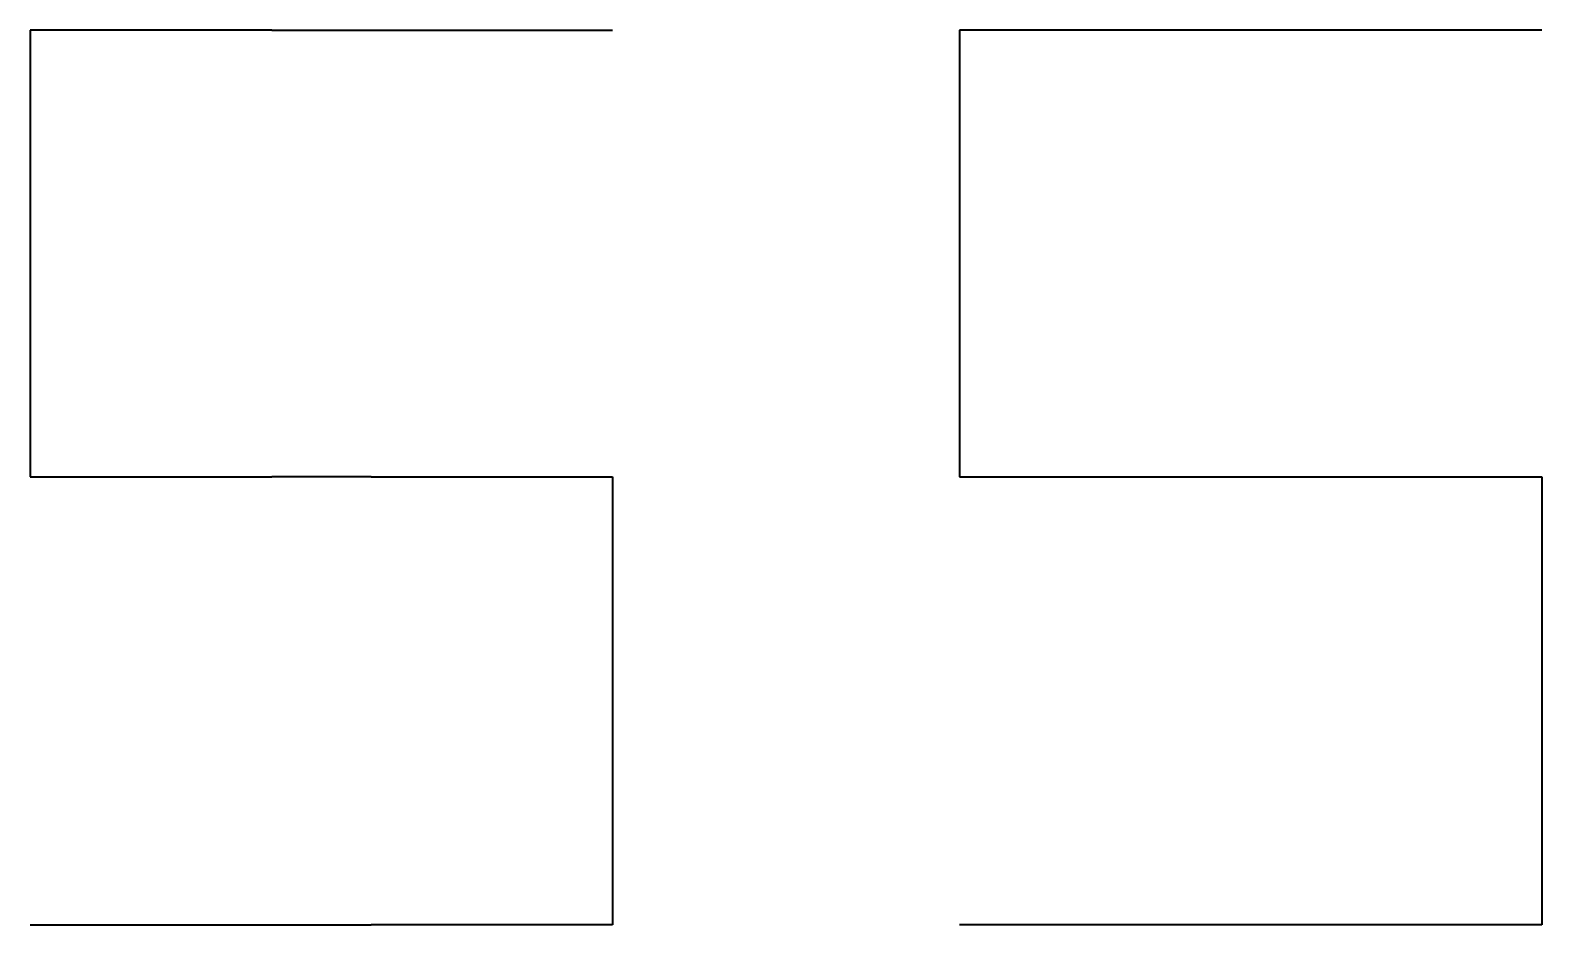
# Model space of a CAD drawing. Extents: x 0 to 37.6, y 0 to 22.2.
import ezdxf

# ---------------------------------------------------------------- set-up
doc = ezdxf.new("R2010")
doc.units = 0

msp = doc.modelspace()

# ---------------------------------------------------------------- linework, layer by layer
at = {"color": 7, "lineweight": 35, "ltscale": 0.15}
for p, q in [((6, 22.234547), (0, 22.234547)), ((29.0863, 22.234547), (23.0863, 22.234547)), ((0, 11.134976), (6, 11.134976)), ((8.466819, 11.134976), (14.466819, 11.134976)), ((23.0863, 11.134976), (29.0863, 11.134976)), ((31.553299, 11.134976), (37.553299, 11.134976)), ((14.466819, 0), (8.466819, 0)), ((37.553299, 0), (31.553299, 0))]:
    msp.add_line(p, q, dxfattribs=at)
at = {"color": 7, "lineweight": 35, "ltscale": 0.277489}
for p, q in [((0, 22.234547), (0, 11.134976)), ((23.0863, 22.234547), (23.0863, 11.134976))]:
    msp.add_line(p, q, dxfattribs=at)
at = {"color": 7, "lineweight": 35, "ltscale": 0.21167}
for p, q in [((6, 22.234547), (14.466819, 22.234547)), ((0, 0), (8.466819, 0))]:
    msp.add_line(p, q, dxfattribs=at)
at = {"color": 7, "lineweight": 35, "ltscale": 0.211675}
for p, q in [((37.553299, 22.234547), (29.0863, 22.234547)), ((31.553299, 0), (23.0863, 0))]:
    msp.add_line(p, q, dxfattribs=at)
at = {"color": 7, "lineweight": 35, "ltscale": 0.06167}
msp.add_line((8.466819, 11.134976), (6, 11.134976), dxfattribs=at)
at = {"color": 7, "lineweight": 35, "ltscale": 0.278374}
for p, q in [((14.466819, 11.134976), (14.466819, 0)), ((37.553299, 11.134976), (37.553299, 0))]:
    msp.add_line(p, q, dxfattribs=at)
at = {"color": 7, "lineweight": 35, "ltscale": 0.061675}
msp.add_line((29.0863, 11.134976), (31.553299, 11.134976), dxfattribs=at)

doc.saveas('drawing.dxf')
